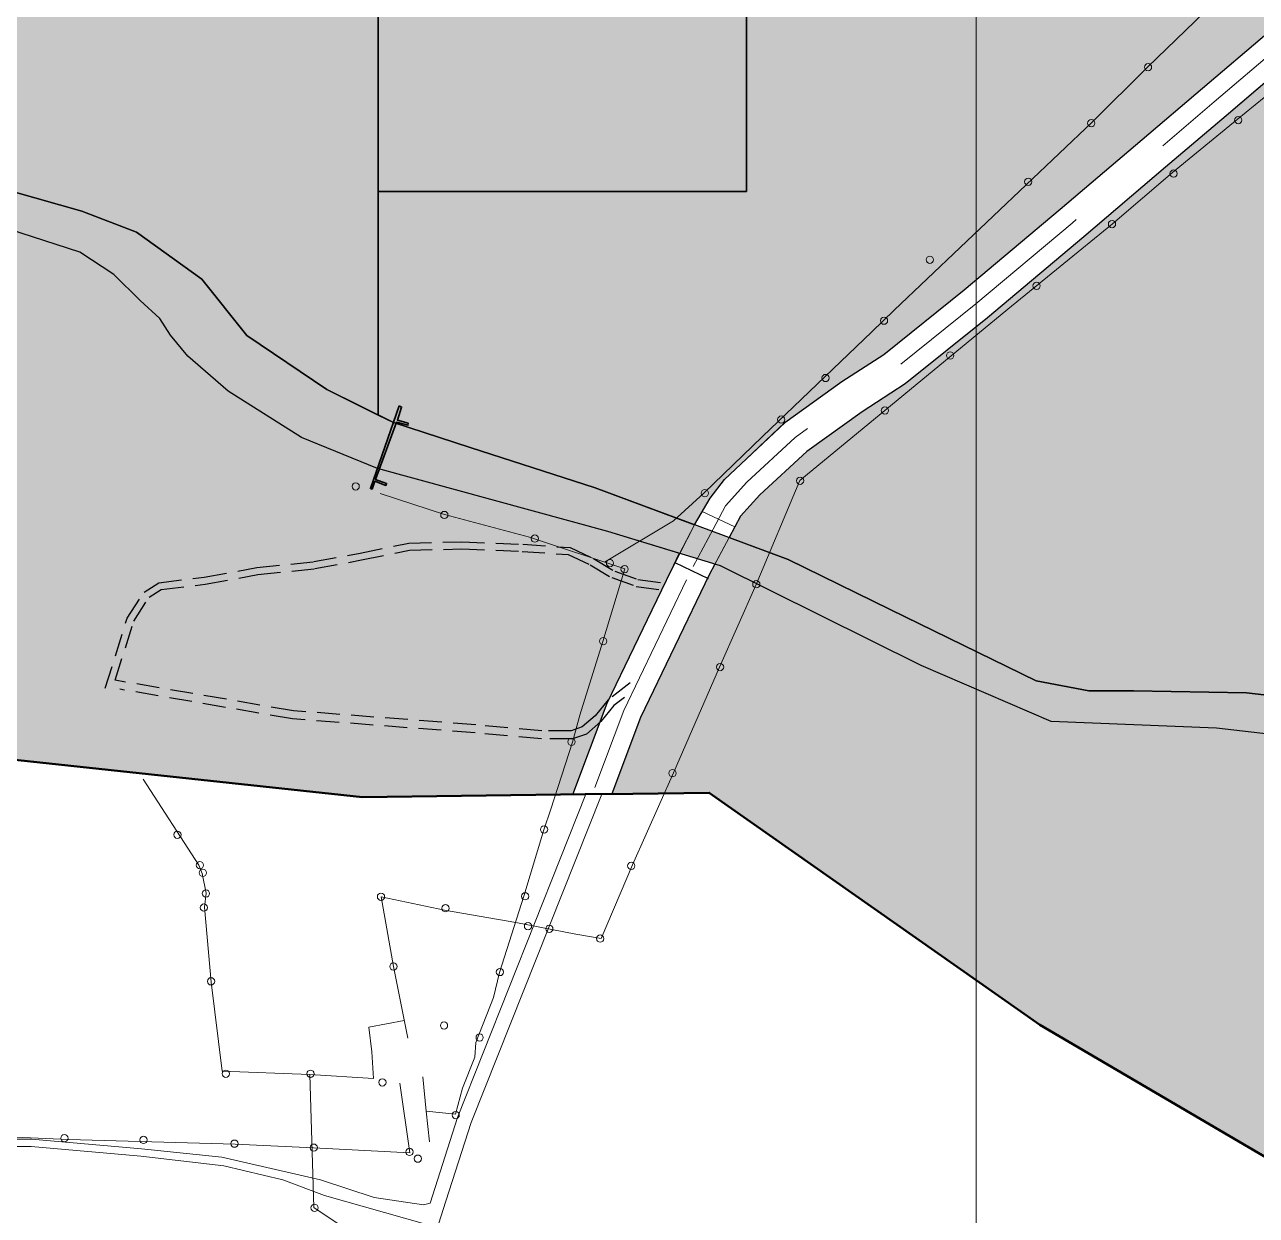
# Model space of a CAD drawing. Header units: feet. Extents: x 199174 to 214517, y 1645895 to 1656921.
# Drawn here: x 201977 to 202654, y 1653470 to 1654125 of the extents above; entities that cross this region are included whole.
import ezdxf

# ---------------------------------------------------------------- set-up
doc = ezdxf.new("R2010")
doc.units = ezdxf.units.FT
doc.header["$MEASUREMENT"] = 0
doc.linetypes.add('DASHED', pattern=[0.75, 0.5, -0.25])
doc.linetypes.add('DASHED2', pattern=[0.375, 0.25, -0.125])
for name, color, linetype, lineweight in [('11 KV POWER LINE', 254, 'Continuous', 9), ('EP', 254, 'Continuous', 9), ('Main boundry', 1, 'Continuous', 50), ('PLOT BOUNDARY', 1, 'Continuous', 50)]:
    doc.layers.add(name, color=color, linetype=linetype, lineweight=lineweight)
doc.layers.add('APSPCL LAND', color=7, linetype='Continuous', true_color=0xd7ecd5)
doc.layers.add('Plot 3 to 5', color=7, linetype='Continuous', true_color=0xffe8e0)
for name, color, linetype in [('B.T. ROAD', 251, 'Continuous'), ('C-ANNO-MATC', 7, 'DASHED'), ('CART TRACK', 30, 'Continuous'), ('check dam', 189, 'Continuous'), ('GRID', 7, 'Continuous'), ('ROAD', 7, 'Continuous'), ('STREAM', 141, 'Continuous')]:
    doc.layers.add(name, color=color, linetype=linetype)
doc.linetypes.add('ZIGZAG', pattern='A,0.0001,-0.2,[131,ltypeshp.shx,S=0.2,R=0,X=-0.2,Y=0],-0.4,[131,ltypeshp.shx,S=0.2,R=180,X=0.2,Y=0],-0.2', length=0.8001)

# ---------------------------------------------------------------- blocks, each defined once
blk = doc.blocks.new('road')
at = {"layer": 'C-ANNO-MATC', "lineweight": 9, "ltscale": 250}
blk.add_line((-3301.66, 1920.92), (-3290.61, 1941.59), dxfattribs=at)
at = {"layer": 'C-ANNO-MATC', "lineweight": 9, "ltscale": 250, "flags": 128}
for points in [[(-2531.18, 2607.34), (-2553.21, 2572.24), (-2566.64, 2554.45), (-2573.07, 2546.62), (-2601.56, 2522.59), (-2640.87, 2491.17), (-2710.3, 2433.26), (-2757.45, 2393.25), (-2784.64, 2369.33), (-2835.51, 2325.66), (-2854.85, 2308.66), (-2868.36, 2298.27), (-2905.57, 2268.1), (-2934.51, 2243.69), (-2952.98, 2228.56), (-2979.7, 2206.64), (-3014.93, 2176.59), (-3048.22, 2148.26), (-3093.19, 2109.98), (-3146.12, 2065.56), (-3190.79, 2029.56), (-3214.21, 2014.46), (-3245.47, 1992.03), (-3272.05, 1967.43), (-3283.73, 1954.46), (-3290.61, 1941.59)], [(-3355.67, 1799.37), (-3339.71, 1841.82), (-3301.66, 1920.92)]]:
    blk.add_lwpolyline(points, dxfattribs=at)
at = {"layer": 'ROAD', "lineweight": 9}
for p, q in [((-2986.11, 2214.32), (-3021.42, 2184.2)), ((-3008.45, 2168.97), (-2973.28, 2198.97)), ((-3021.42, 2184.2), (-3054.7, 2155.88)), ((-3041.74, 2140.65), (-3008.45, 2168.97)), ((-3054.7, 2155.88), (-3099.64, 2117.62)), ((-3086.73, 2102.35), (-3041.74, 2140.65)), ((-3099.64, 2117.62), (-3152.48, 2073.28)), ((-3139.77, 2057.83), (-3086.73, 2102.35)), ((-3152.48, 2073.28), (-3196.65, 2037.68)), ((-3184.93, 2021.44), (-3139.77, 2057.83)), ((-3196.65, 2037.68), (-3219.84, 2022.73)), ((-3219.84, 2022.73), (-3251.07, 2000.31)), ((-3208.58, 2006.19), (-3184.93, 2021.44)), ((-3239.13, 1984.27), (-3208.58, 2006.19)), ((-3251.07, 2000.31), (-3272.24, 1980.32)), ((-3272.24, 1980.32), (-3284.29, 1968.94)), ((-3264.92, 1960.4), (-3239.13, 1984.27)), ((-3284.29, 1968.94), (-3292.22, 1958.54)), ((-3292.22, 1958.54), (-3300.9, 1943.98)), ((-3275.49, 1948.67), (-3264.92, 1960.4)), ((-3281.79, 1936.88), (-3275.49, 1948.67)), ((-3300.85, 1943.96), (-3308.97, 1928.17)), ((-3300.9, 1943.98), (-3300.85, 1943.96)), ((-3292.74, 1916.39), (-3281.79, 1936.88)), ((-3309.23, 1928.25), (-3318.89, 1908.17)), ((-3308.97, 1928.17), (-3309.23, 1928.25)), ((-3330.51, 1837.89), (-3292.74, 1916.39)), ((-3318.89, 1908.17), (-3326.77, 1891.78)), ((-3326.77, 1891.78), (-3338.98, 1866.4)), ((-3338.98, 1866.4), (-3348.91, 1845.75)), ((-3348.91, 1845.75), (-3367.77, 1795.59)), ((-3346.3, 1795.85), (-3330.51, 1837.89)), ((-3367.77, 1795.59), (-3360.93, 1795.67)), ((-3360.93, 1795.67), (-3346.3, 1795.85))]:
    blk.add_line(p, q, dxfattribs=at)

msp = doc.modelspace()

# ---------------------------------------------------------------- hatches: boundary and pattern name
at = {"layer": 'APSPCL LAND'}
h = msp.add_hatch(color=256, dxfattribs=at)
h.dxf.hatch_style = 1
h.paths.add_polyline_path([(202373.69, 1654488.39), (202171.14, 1654488.39), (202171.14, 1654288.39), (202171.14, 1654033.44), (202373.69, 1654033.44)])
at = {"layer": 'Plot 3 to 5'}
h = msp.add_hatch(color=256, dxfattribs=at)
h.dxf.hatch_style = 1
h.paths.add_polyline_path([(202306.95, 1653772.44), (202319.16, 1653797.83), (202327.04, 1653814.21), (202332.37, 1653825.29), (202336.97, 1653834.22), (202297.33, 1653846.26), (202170.66, 1653880.91), (202128.9, 1653898.05), (202088.49, 1653923.43), (202066.35, 1653942.77), (202056.77, 1653954.42), (202050.98, 1653963.44), (202040.23, 1653973.39), (202025.6, 1653987.73), (202006.97, 1654000.03), (201967.9, 1654012.58), (201942.44, 1654017.33), (201885.39, 1654019.9), (201841.89, 1654025.05), (201794.52, 1654062.83), (201749.63, 1654077.58), (201683.33, 1654082.95), (201637.49, 1654086.66), (201604.99, 1654089.02), (201588.46, 1654083.88), (201559.87, 1654059.68), (201542.13, 1654050.75), (201482.88, 1654057.62), (201421.07, 1654069), (201319.94, 1654085.04), (201243.48, 1654097.82), (201177.48, 1654112.44), (201094.18, 1654172.81), (201029, 1654204.57), (200978.53, 1654202.77), (200929.7, 1654201.47), (200927.62, 1654191.53), (200941.93, 1654194.67), (200941.93, 1653499.91), (201159.12, 1653465.55), (201304.75, 1653499.38), (201411.69, 1653570.3), (201432.93, 1653583.67), (201589.6, 1653661.05), (201635.72, 1653682.47), (201670.15, 1653696.46), (201762.37, 1653744.14), (201800.48, 1653738.97), (202162.38, 1653700.22), (202278.17, 1653701.64), (202297.02, 1653751.8)])
h.paths.add_polyline_path([(201971.14, 1654488.39), (201971.14, 1654513.39), (200941.93, 1654513.39), (200941.93, 1654488.39), (200941.93, 1654289.92), (200949.65, 1654323.74), (200979.36, 1654407.43), (200984.99, 1654403.52), (200947.38, 1654284.64), (200968.3, 1654280.82), (201095.61, 1654259.63), (201157.71, 1654250.9), (201221.7, 1654237.1), (201273.7, 1654216.08), (201308.73, 1654196.23), (201329.95, 1654176.72), (201352.52, 1654161.59), (201383.54, 1654140.93), (201419.72, 1654122.72), (201451.62, 1654111.47), (201491.64, 1654098.77), (201524.69, 1654088.95), (201547.62, 1654085.2), (201561.14, 1654084.57), (201570.77, 1654089.36), (201579.1, 1654097.48), (201588.49, 1654104.15), (201599.33, 1654110.6), (201607.25, 1654109.56), (201617.76, 1654102.3), (201628.18, 1654097.1), (201652.78, 1654093.35), (201681.55, 1654091.47), (201710.11, 1654091.47), (201746.08, 1654093.52), (201797.15, 1654084.99), (201830.37, 1654073.9), (201861.22, 1654058.5), (201886.73, 1654047.59), (201920.92, 1654042.6), (201947.1, 1654037.73), (201947.1, 1654037.72), (201969.91, 1654033.34), (202008.07, 1654022.54), (202038.13, 1654011.08), (202074.05, 1653985.2), (202098.83, 1653954.08), (202142.91, 1653924.52), (202171.14, 1653910.38), (202171.14, 1654288.39), (201971.14, 1654288.39)])
h = msp.add_hatch(color=256, dxfattribs=at)
h.dxf.hatch_style = 1
h.paths.add_polyline_path([(202373.69, 1654488.39), (202373.69, 1654033.44), (202171.14, 1654033.44), (202171.14, 1653910.38), (202179.49, 1653906.2), (202221.73, 1653892.44), (202290.4, 1653870.25), (202345.04, 1653850.02), (202353.72, 1653864.59), (202361.64, 1653874.99), (202373.69, 1653886.37), (202394.86, 1653906.36), (202426.09, 1653928.77), (202449.28, 1653943.73), (202493.46, 1653979.33), (202546.29, 1654023.67), (202591.24, 1654061.93), (202624.52, 1654090.25), (202659.82, 1654120.36), (202686.62, 1654142.34), (202705.03, 1654157.43), (202733.99, 1654181.86), (202771.38, 1654212.17), (202784.73, 1654222.44), (202803.87, 1654239.26), (202854.73, 1654282.92), (202881.94, 1654306.86), (202929.19, 1654346.96), (202963.96, 1654375.96)])
h.paths.add_polyline_path([(203236.29, 1654488.39), (203110.87, 1654488.39), (203100.96, 1654472.61), (203087.15, 1654454.31), (203080.02, 1654445.62), (203050.72, 1654420.91), (203011.39, 1654389.48), (202942.07, 1654331.65), (202895.02, 1654291.73), (202867.85, 1654267.83), (202816.99, 1654224.16), (202797.44, 1654206.98), (202783.78, 1654196.47), (202746.74, 1654166.44), (202717.82, 1654142.05), (202699.3, 1654126.87), (202672.65, 1654105.02), (202637.49, 1654075.02), (202604.2, 1654046.7), (202559.2, 1654008.39), (202506.16, 1653963.88), (202461.01, 1653927.49), (202437.35, 1653912.23), (202406.81, 1653890.32), (202381.01, 1653866.44), (202370.45, 1653854.72), (202364.14, 1653842.93), (202396.55, 1653830.84), (202452.76, 1653803.45), (202532.93, 1653764.19), (202562.03, 1653758.67), (202586.57, 1653758.57), (202648.68, 1653757.56), (202745.34, 1653746.34), (202784.22, 1653739.79), (202816.66, 1653727.05), (202848.98, 1653709.4), (202893.36, 1653677.03), (202914.4, 1653672.85), (202937.43, 1653668.27), (202959.66, 1653663.85), (203042.06, 1653642.59), (203086.88, 1653630.68), (203132.79, 1653636.66), (203173.54, 1653628.81), (203218.27, 1653597.94), (203236.29, 1653584.73)])
h.paths.add_polyline_path([(203236.29, 1653545.81), (203181.97, 1653583.04), (203138.45, 1653602.07), (203104.37, 1653600.77), (202967.74, 1653635.18), (202884.59, 1653652.72), (202830.89, 1653694.1), (202767.08, 1653722.58), (202632.2, 1653738.09), (202541.33, 1653741.73), (202469.8, 1653772.57), (202359.35, 1653827.42), (202356.34, 1653828.33), (202353.19, 1653822.44), (202315.43, 1653743.93), (202299.63, 1653701.9), (202311.17, 1653702.04), (202353.21, 1653702.55), (202535.02, 1653574.96), (202676.36, 1653491.91), (202799.15, 1653297.1), (202972.32, 1653080.36), (203017.96, 1652985.73), (203049.91, 1652918.43), (203101.37, 1652789.25), (203147.23, 1652683.4), (203179.56, 1652683.35), (203236.29, 1652686.01)])
at = {"layer": 'STREAM'}
h = msp.add_hatch(color=256, dxfattribs=at)
h.dxf.hatch_style = 1
h.paths.add_polyline_path([(205779.11, 1653345.43), (205731.43, 1653440.75), (205695.23, 1653488.56), (205617.97, 1653520.08), (205608.45, 1653520.72), (205536.06, 1653525.55), (205507.27, 1653527), (205429.04, 1653493.7), (205318.51, 1653447.63), (205218.85, 1653410.84), (205142.71, 1653373.57), (205060.13, 1653348.68), (205059.57, 1653348.22), (205025.59, 1653362.23), (204986.24, 1653382.33), (204925.5, 1653423.02), (204808.55, 1653474.51), (204921.42, 1653416.12), (204982.18, 1653375.42), (205021.25, 1653355.46), (205036.76, 1653334.77), (204969.94, 1653289.88), (204932.96, 1653267.78), (204907.52, 1653236.77), (204879.57, 1653207.8), (204847.87, 1653182.93), (204636.02, 1653174.6), (204530.57, 1653181.14), (204486.75, 1653183.85), (204397.6, 1653192.36), (204364.76, 1653189.84), (204313.33, 1653203.98), (204278.51, 1653210.8), (204147.22, 1653231.7), (203926.96, 1653309.38), (203673.1, 1653425.24), (203525.46, 1653483.38), (203378.12, 1653543.63), (203332.21, 1653550.38), (203303.66, 1653554.58), (203249.04, 1653575.39), (203218.27, 1653597.94), (203173.54, 1653628.81), (203132.79, 1653636.66), (203086.88, 1653630.68), (203013.73, 1653650.12), (202959.66, 1653663.85), (202893.36, 1653677.03), (202848.98, 1653709.4), (202816.66, 1653727.05), (202784.22, 1653739.79), (202745.34, 1653746.34), (202648.68, 1653757.56), (202586.57, 1653758.57), (202562.03, 1653758.67), (202532.93, 1653764.19), (202452.76, 1653803.45), (202396.55, 1653830.84), (202354.64, 1653846.47), (202290.4, 1653870.25), (202221.73, 1653892.44), (202179.49, 1653906.2), (202142.91, 1653924.52), (202098.83, 1653954.08), (202074.05, 1653985.2), (202038.13, 1654011.08), (202008.07, 1654022.54), (201969.91, 1654033.34), (201945.21, 1654038.08), (201920.92, 1654042.6), (201886.73, 1654047.59), (201861.22, 1654058.5), (201830.37, 1654073.9), (201802.5, 1654083.2), (201797.15, 1654084.99), (201746.08, 1654093.52), (201710.11, 1654091.47), (201681.55, 1654091.47), (201652.78, 1654093.35), (201628.18, 1654097.1), (201617.76, 1654102.3), (201607.25, 1654109.56), (201599.33, 1654110.6), (201588.49, 1654104.15), (201579.1, 1654097.48), (201570.77, 1654089.36), (201561.14, 1654084.57), (201547.62, 1654085.2), (201524.69, 1654088.95), (201491.64, 1654098.77), (201451.62, 1654111.47), (201419.72, 1654122.72), (201383.54, 1654140.93), (201352.52, 1654161.59), (201329.95, 1654176.72), (201308.73, 1654196.23), (201273.7, 1654216.08), (201221.7, 1654237.1), (201157.71, 1654250.9), (201095.61, 1654259.63), (200968.3, 1654280.82), (200947.38, 1654284.64), (200946.74, 1654282.62), (200929.7, 1654201.47), (200978.53, 1654202.77), (201029, 1654204.57), (201094.18, 1654172.81), (201177.48, 1654112.44), (201243.48, 1654097.82), (201319.94, 1654085.04), (201421.07, 1654069), (201482.88, 1654057.62), (201542.13, 1654050.75), (201559.87, 1654059.68), (201588.46, 1654083.88), (201604.99, 1654089.02), (201637.49, 1654086.66), (201683.33, 1654082.95), (201749.63, 1654077.58), (201794.52, 1654062.83), (201802.5, 1654056.47), (201841.89, 1654025.05), (201885.39, 1654019.9), (201942.44, 1654017.33), (201967.9, 1654012.58), (202006.97, 1654000.03), (202025.6, 1653987.73), (202040.23, 1653973.39), (202050.98, 1653963.44), (202056.77, 1653954.42), (202066.35, 1653942.77), (202088.49, 1653923.43), (202128.9, 1653898.05), (202170.66, 1653880.91), (202297.33, 1653846.26), (202359.35, 1653827.42), (202469.8, 1653772.57), (202541.33, 1653741.73), (202632.2, 1653738.09), (202767.08, 1653722.58), (202830.89, 1653694.1), (202884.59, 1653652.72), (202967.74, 1653635.18), (203045.08, 1653613.82), (203104.37, 1653600.77), (203138.45, 1653602.07), (203181.97, 1653583.04), (203228.66, 1653548.38), (203297.43, 1653525.22), (203332.21, 1653521.92), (203368.89, 1653518.44), (203510.41, 1653459.67), (203653.14, 1653393.34), (203914.48, 1653279.06), (204141.01, 1653205.31), (204229.14, 1653167.07), (204280.4, 1653149.88), (204311.95, 1653138.89), (204238.71, 1653074.01), (204215.77, 1653041.58), (204205.76, 1653010.67), (204198.62, 1652919.03), (204167.1, 1652845.19), (204148.24, 1652838.33), (204113.36, 1652828.65), (204062.89, 1652828.65), (203971.73, 1652829.98), (203852.99, 1652809.94), (203753.6, 1652783.27), (203632.06, 1652710.85), (203587.54, 1652666.6), (203567.13, 1652641.77), (203542.99, 1652620.68), (203501.44, 1652595.25), (203451.24, 1652566.11), (203417.92, 1652557.59), (203368.74, 1652553.53), (203289.8, 1652545.33), (203241.02, 1652547.31), (203141.78, 1652559.75), (203032.41, 1652571.89), (202949.16, 1652547.73), (202888.87, 1652504.06), (202845.51, 1652432.35), (202812.14, 1652340.71), (202770.08, 1652283.56), (202720.74, 1652229.43), (202625.04, 1652184.57), (202607.89, 1652182.23), (202549.09, 1652218.21), (202463.62, 1652261.39), (202299.75, 1652366.44), (202203, 1652421.23), (202045.7, 1652502.29), (201946.84, 1652558.21), (201915.44, 1652578.7), (201887.64, 1652599.63), (201867.25, 1652629.26), (201829.75, 1652683.75), (201793.65, 1652722.54), (201748.15, 1652752.03), (201696.36, 1652765.53), (201673.07, 1652765.53), (201649.25, 1652761.79), (201628.01, 1652753.64), (201651.37, 1652755.83), (201673.69, 1652757.53), (201695.34, 1652757.53), (201744.89, 1652744.62), (201788.47, 1652716.37), (201823.49, 1652678.73), (201852.96, 1652624.22), (201872.87, 1652586.73), (201909.3, 1652561.67), (201941.09, 1652544.45), (202039.54, 1652488.16), (202196.18, 1652405.4), (202288.85, 1652349.95), (202445.74, 1652252.07), (202528.95, 1652194.51), (202604.99, 1652155.9), (202638.53, 1652162.18), (202728.32, 1652213.13), (202797.31, 1652269.46), (202830.56, 1652329.31), (202873.88, 1652397), (202942.1, 1652459.29), (203000.16, 1652492.25), (203075.09, 1652504.31), (203148.37, 1652501.62), (203236.11, 1652492.47), (203281.65, 1652477.81), (203374.23, 1652448.84), (203451.2, 1652468.44), (203498.02, 1652507.52), (203536.27, 1652540.12), (203565.39, 1652579.78), (203580.44, 1652601.51), (203597.46, 1652625.65), (203626.98, 1652646.12), (203667.76, 1652651.4), (203691.47, 1652656.27), (203731.95, 1652676.05), (203750.66, 1652680.02), (203796.55, 1652682.66), (203822.91, 1652685.69), (203861.74, 1652701.63), (203912.11, 1652729.47), (203953.64, 1652751.12), (203972.59, 1652767.11), (204001.03, 1652791.11), (204036.29, 1652802.04), (204064.42, 1652805.75), (204119.27, 1652813.7), (204142.35, 1652809.48), (204152.64, 1652806.83), (204140.3, 1652746.99), (204146.14, 1652719.46), (204149.23, 1652651.05), (204110.79, 1652524.83), (204074.49, 1652465.06), (204035.88, 1652436.7), (203944.23, 1652394.13), (203834.07, 1652364.37), (203706.99, 1652358.11), (203595.4, 1652361.54), (203561.89, 1652349.89), (203595.69, 1652352.23), (203706, 1652343.87), (203811.62, 1652346.91), (203957.27, 1652366.3), (204052.75, 1652407.62), (204095.91, 1652441.19), (204150.79, 1652510.36), (204168.01, 1652611.04), (204176.73, 1652677.26), (204184.55, 1652775.81), (204204.19, 1652832.62), (204205.09, 1652835.42), (204236.65, 1652906.22), (204236.96, 1652910.22), (204239.93, 1652934.21), (204246.04, 1652945.79), (204254.84, 1652974.37), (204282.92, 1653036.15), (204304.78, 1653056.82), (204327.72, 1653067.66), (204365.9, 1653063.44), (204432.06, 1653043.8), (204464.88, 1653051.64), (204492.3, 1653060.53), (204511.37, 1653063.2), (204530.57, 1653062.84), (204572.05, 1653062.06), (204635.85, 1653051.94), (204655.59, 1653037.79), (204694.86, 1653026.02), (204749.87, 1653026.6), (204779.83, 1653032.97), (204806.7, 1653049.21), (204816.56, 1653067.17), (204810.49, 1653085.21), (204799.28, 1653100.69), (204797.5, 1653112.27), (204810.4, 1653123.09), (204829.13, 1653122.74), (204859.24, 1653125.56), (204877.96, 1653134.65), (204895.43, 1653136.89), (204900.56, 1653142.02), (204912.91, 1653154.65), (204926.21, 1653162.73), (204944.93, 1653173.29), (204957.4, 1653203.38), (204989.33, 1653234.33), (205087.97, 1653271.78), (205154.33, 1653301.15), (205236.73, 1653320.24), (205310.63, 1653348.09), (205386.79, 1653375.2), (205451.79, 1653390.36), (205512.87, 1653400.15), (205563.39, 1653359.49), (205608.45, 1653333.62), (205608.45, 1653333.95), (205654.71, 1653292.38), (205697.36, 1653243.26), (205782.42, 1653194.14), (205846.81, 1653183.87), (205894.43, 1653160.17), (205937.24, 1653139.8), (206084.38, 1653081.68), (206182.54, 1653083.5), (206179.32, 1653088.29), (206163.6, 1653111.69), (206168.17, 1653133.04), (206179.85, 1653158.04), (206185.72, 1653167.44), (206212.12, 1653186.92), (206115.57, 1653186.92), (205995.23, 1653197.5), (205892.33, 1653223.15), (205863.9, 1653240.87), (205797.22, 1653309.25)])

# ---------------------------------------------------------------- linework, layer by layer
at = {"layer": '11 KV POWER LINE', "linetype": 'ZIGZAG', "ltscale": 15}
for points, elevation in [([(202802.63, 1654302.51), (202761.03, 1654262.77), (202721.84, 1654224.15), (202688.99, 1654193.39), (202656.29, 1654161.96), (202625.6, 1654132.07), (202594.32, 1654101.79), (202563.81, 1654071.59), (202455, 1653968.15), (202442.65, 1653956.22), (202382.52, 1653898.49)], 297.05), ([(202402.98, 1653874.3), (202517.38, 1653968.65), (202574.93, 1654015.54), (202608.07, 1654043.78), (202643.66, 1654072.93), (202688.14, 1654109.23), (202721.59, 1654136.37), (202762.77, 1654169.68), (202804.87, 1654203.21)], 299.94), ([(202295.58, 1653829.52), (202333.5, 1653852.2), (202350.13, 1653867.45), (202382.52, 1653898.49)], 293.82), ([(202402.98, 1653874.3), (202379.02, 1653817.15), (202358.84, 1653771.68)], 299.94), ([(202306.72, 1653825.84), (202254.36, 1653843.23), (202207.56, 1653855.63), (202172.1, 1653867.24)], 298.52), ([(202306.72, 1653825.84), (202294.58, 1653785.75), (202281.97, 1653745.22), (202277.92, 1653730.4), (202266.04, 1653693.49), (202262.24, 1653682.23), (202251.29, 1653645.59), (202237.91, 1653603.71), (202234.54, 1653589.86), (202224.8, 1653565.18), (202224.17, 1653557.13), (202217.53, 1653540.1), (202213.64, 1653525.82), (202197.45, 1653527.37), (202199.37, 1653510.56)], 298.52), ([(202293.71, 1653622.4), (202310.95, 1653662.95), (202333.5, 1653713.47), (202358.84, 1653771.68)], 299.75), ([(202133.44, 1653547.53), (202085.21, 1653549.39), (202079.24, 1653598.39), (202075.49, 1653639.57), (202076.51, 1653647.3), (202074.2, 1653658.22), (202072.4, 1653662.74), (202041.84, 1653710.05)], 301.49), ([(202187.42, 1653567.64), (202179.5, 1653607.04), (202172.67, 1653645.4), (202207.65, 1653638.03), (202246.73, 1653631.15), (202279.82, 1653624.81), (202293.71, 1653622.4), (202293.71, 1653622.4)], 299.75), ([(202185.47, 1653577.31), (202165.9, 1653573.57), (202167.62, 1653560.05), (202168.53, 1653545.37), (202133.44, 1653547.53), (202135.69, 1653474.33), (202188.1, 1653439.22), (202176.92, 1653400.03)], 301.49), ([(202197.42, 1653527.33), (202195.73, 1653546.2)], 300.35), ([(202183.03, 1653542.88), (202188.48, 1653504.44), (202135.57, 1653507.25), (202092.36, 1653509.22), (202000.67, 1653511.86), (201908.66, 1653515.91), (201838.08, 1653504.04)], 301.37)]:
    msp.add_lwpolyline(points, dxfattribs=dict(at, elevation=elevation))
at = {"layer": 'APSPCL LAND'}
msp.add_line((202334.24, 1653829.17), (202352.51, 1653820.52), dxfattribs=at)
at = {"layer": 'APSPCL LAND', "flags": 128}
msp.add_lwpolyline([(202373.69, 1654488.39), (202171.14, 1654488.39), (202171.14, 1654288.39), (202171.14, 1654033.44), (202373.69, 1654033.44)], close=True, dxfattribs=at)
at = {"layer": 'B.T. ROAD', "linetype": 'Continuous', "lineweight": 15}
for points in [[(202208.39, 1653477.79), (202222.21, 1653521.15), (202294.05, 1653701.83)], [(202199.68, 1653476.8), (202214.68, 1653523.84), (202285.4, 1653701.72)], [(201363.67, 1653491.54), (201408.23, 1653487.71), (201431.42, 1653485.1), (201501.95, 1653477.88), (201598.53, 1653463.32), (201640.52, 1653460.27), (201677.43, 1653467.34), (201723.09, 1653485.8), (201747.73, 1653486.18), (201791.86, 1653487.68), (201819.2, 1653491.6), (201832.68, 1653493.53), (201874.52, 1653506.96), (201942.33, 1653511.96), (201980.47, 1653511.96), (202040.95, 1653506.6), (202085.09, 1653502.07), (202139.34, 1653489.55), (202168.95, 1653479.92), (202195.94, 1653475.79), (202199.68, 1653476.8)], [(202196.56, 1653465.39), (202141.59, 1653480.92), (202118.66, 1653489.67), (202086.19, 1653497.24), (202040.57, 1653502.62), (201980.3, 1653507.96), (201942.48, 1653507.96), (201875.29, 1653503.01), (201833.58, 1653489.61), (201792.21, 1653483.69), (201747.83, 1653482.18), (201723.89, 1653481.81), (201678.57, 1653463.49)], [(202012.25, 1652557.49), (201954.41, 1652673.26), (202069.9, 1653043.33), (202208.39, 1653477.79)]]:
    msp.add_lwpolyline(points, dxfattribs=at)
at = {"layer": 'CART TRACK', "linetype": 'DASHED2', "lineweight": 30, "ltscale": 50}
for points in [[(202020.95, 1653760.05), (202033.05, 1653798.55), (202042.29, 1653813.01), (202050.45, 1653818.13), (202075.4, 1653821.17), (202104.31, 1653826.45), (202135.73, 1653829.74), (202161.1, 1653834.48), (202187.92, 1653839.91), (202217.11, 1653840.61), (202250.6, 1653839.26), (202276.63, 1653837.44), (202289.45, 1653831.42), (202301.29, 1653824.46), (202313.99, 1653819.91), (202330.58, 1653817.76)], [(202026.42, 1653764.46), (202036.62, 1653796.89), (202045.1, 1653810.18), (202051.79, 1653814.36), (202075.99, 1653817.32), (202104.86, 1653822.59), (202136.29, 1653825.88), (202161.85, 1653830.65), (202188.36, 1653836.02), (202217.08, 1653836.71), (202250.38, 1653835.37), (202275.64, 1653833.61), (202287.63, 1653827.96), (202299.63, 1653820.91), (202313.07, 1653816.1), (202329.08, 1653814.02)], [(202309.76, 1653763), (202297.65, 1653753.69), (202290.47, 1653744.86), (202283.36, 1653738.76), (202277.23, 1653736.61), (202261.08, 1653736.61), (202224.81, 1653739.91), (202124.55, 1653747.64), (202026.42, 1653764.46)], [(202306.56, 1653754.95), (202300.76, 1653750.5), (202293.65, 1653741.75), (202285.61, 1653734.85), (202277.99, 1653732.18), (202260.88, 1653732.18), (202224.44, 1653735.49), (202124.01, 1653743.23), (202029.06, 1653759.51)]]:
    msp.add_lwpolyline(points, dxfattribs=at)
at = {"layer": 'check dam', "color": 24, "lineweight": 35, "flags": 128}
msp.add_lwpolyline([(202182.72, 1653915.46), (202166.81, 1653869.88), (202167.72, 1653869.61), (202169.29, 1653873.93), (202175.35, 1653871.7), (202175.74, 1653872.79), (202169.62, 1653874.84), (202181.08, 1653906.38), (202187.46, 1653904.75), (202187.57, 1653905.9), (202181.67, 1653907.57), (202184.01, 1653914.75), (202182.72, 1653915.46)], dxfattribs=at)
at = {"layer": 'EP', "linetype": 'Continuous'}
for centre in [(202594.54, 1654101.73, 300.28), (202644.18, 1654072.66, 300.66), (202563.32, 1654070.98, 301.03), (202528.69, 1654038.76, 301.83), (202608.62, 1654043.21, 300.88), (202574.73, 1654015.45, 301.87), (202474.56, 1653995.82, 298.49), (202533.26, 1653981.5, 303.19), (202449.33, 1653962.29, 301.44), (202485.74, 1653943.12, 303.9), (202417.18, 1653930.77, 302.31), (202449.83, 1653912.87, 303.35), (202392.82, 1653907.88, 299.94), (202158.72, 1653871.12, 299.65), (202403.14, 1653874.25, 299.73), (202350.73, 1653867.39, 296.98), (202207.48, 1653855.4, 300.52), (202257.27, 1653842.4, 299.62), (202298.59, 1653828.93, 292.33), (202306.64, 1653825.6, 298.42), (202379.09, 1653817.26, 299.6), (202294.84, 1653786, 300.21), (202359.15, 1653771.72, 300.91), (202277.39, 1653730.56, 298.94), (202333.02, 1653713.37, 301.96), (202060.65, 1653679.48, 302.15), (202262.32, 1653682.32, 300.76), (202073.04, 1653662.75, 302.14), (202310.32, 1653662.39, 301.67), (202074.62, 1653658.53, 302.05), (202076.35, 1653647.18, 301.4), (202251.97, 1653645.6, 301.28), (202075.24, 1653639.37, 301.73), (202172.64, 1653645.37, 299.87), (202208.1, 1653639.01, 303.33), (202253.51, 1653629.14, 302.68), (202265.25, 1653627.75, 302.11), (202293.22, 1653622.33, 301.77), (202179.47, 1653607.01, 302.96), (202079.17, 1653598.82, 302.29), (202238.07, 1653603.94, 300.78), (202207.31, 1653574.5, 297.71), (202226.9, 1653567.92, 300.96), (202087.27, 1653547.98, 300.41), (202133.83, 1653547.99, 300.57), (202173.4, 1653543.22, 299.02), (202213.73, 1653525.24, 300.79), (201998.5, 1653512.51, 300.95), (202042.03, 1653511.56, 301.12), (202092.04, 1653509.51, 300.79), (202135.63, 1653507.32, 300.76), (202188.35, 1653504.95, 300.88), (202192.89, 1653501.26, 298.59), (202136.11, 1653474.19, 300.39)]:
    msp.add_circle(centre, 2, dxfattribs=at)
at = {"layer": 'GRID', "color": 254, "lineweight": 0}
msp.add_line((202500, 1656500), (202500, 1649164.62), dxfattribs=at)
at = {"layer": 'Main boundry', "lineweight": 50, "flags": 128}
msp.add_lwpolyline([(200633.1, 1653545.4), (200697.96, 1653536.47), (200786.47, 1653523.34), (200902.84, 1653506.09), (201159.12, 1653465.55), (201304.75, 1653499.38), (201411.69, 1653570.3), (201432.93, 1653583.67), (201589.6, 1653661.05), (201635.72, 1653682.47), (201670.15, 1653696.46), (201762.37, 1653744.14), (201800.48, 1653738.97), (202162.38, 1653700.22), (202285.01, 1653701.72), (202311.17, 1653702.04), (202353.21, 1653702.55), (202535.02, 1653574.96), (202676.36, 1653491.91)], dxfattribs=at)
at = {"layer": 'PLOT BOUNDARY', "lineweight": 30, "flags": 128}
for points in [[(202963.96, 1654375.96), (202373.69, 1654488.39), (202373.69, 1654033.44), (202171.14, 1654033.44), (202171.14, 1653910.38), (202179.49, 1653906.2), (202221.73, 1653892.44), (202290.4, 1653870.25), (202345.04, 1653850.02), (202353.72, 1653864.59), (202361.64, 1653874.99), (202373.69, 1653886.37), (202394.86, 1653906.36), (202426.09, 1653928.77), (202449.28, 1653943.73), (202493.46, 1653979.33), (202546.29, 1654023.67), (202591.24, 1654061.93), (202624.52, 1654090.25), (202659.82, 1654120.36)], [(201969.91, 1654033.34), (202008.07, 1654022.54), (202038.13, 1654011.08), (202074.05, 1653985.2), (202098.83, 1653954.08), (202142.91, 1653924.52), (202171.14, 1653910.38), (202171.14, 1654288.39), (201971.14, 1654288.39)], [(202672.65, 1654105.02), (202637.49, 1654075.02), (202604.2, 1654046.7), (202559.2, 1654008.39), (202506.16, 1653963.88), (202461.01, 1653927.49), (202437.35, 1653912.23), (202406.81, 1653890.32), (202381.01, 1653866.44), (202370.45, 1653854.72), (202364.14, 1653842.93), (202396.55, 1653830.84), (202452.76, 1653803.45), (202532.93, 1653764.19), (202562.03, 1653758.67), (202586.57, 1653758.57), (202648.68, 1653757.56), (202745.34, 1653746.34)], [(201800.48, 1653738.97), (202162.38, 1653700.22), (202278.17, 1653701.64), (202297.02, 1653751.8), (202306.95, 1653772.44), (202319.16, 1653797.83), (202327.04, 1653814.21), (202332.37, 1653825.29), (202336.97, 1653834.22), (202297.33, 1653846.26), (202170.66, 1653880.91), (202128.9, 1653898.05), (202088.49, 1653923.43), (202066.35, 1653942.77), (202056.77, 1653954.42), (202050.98, 1653963.44), (202040.23, 1653973.39), (202025.6, 1653987.73), (202006.97, 1654000.03), (201967.9, 1654012.58)], [(202767.08, 1653722.58), (202632.2, 1653738.09), (202541.33, 1653741.73), (202469.8, 1653772.57), (202359.35, 1653827.42), (202356.34, 1653828.33), (202353.19, 1653822.44), (202315.43, 1653743.93), (202299.63, 1653701.9), (202311.17, 1653702.04), (202353.21, 1653702.55), (202535.02, 1653574.96), (202676.36, 1653491.91)]]:
    msp.add_lwpolyline(points, dxfattribs=at)
at = {"layer": 'ROAD', "lineweight": 9, "flags": 128}
msp.add_lwpolyline([(202349.38, 1653857.31), (202367.29, 1653848.82), (202352.31, 1653820.61), (202334.24, 1653829.17), (202345.09, 1653850.01), (202349.38, 1653857.31)], dxfattribs=at)
at = {"layer": 'STREAM', "color": 5, "linetype": 'Continuous'}
for points in [[(202745.34, 1653746.34), (202648.68, 1653757.56), (202586.57, 1653758.57), (202562.03, 1653758.67), (202532.93, 1653764.19), (202452.76, 1653803.45), (202396.55, 1653830.84), (202354.64, 1653846.47), (202290.4, 1653870.25), (202221.73, 1653892.44), (202179.49, 1653906.2), (202142.91, 1653924.52), (202098.83, 1653954.08), (202074.05, 1653985.2), (202038.13, 1654011.08), (202008.07, 1654022.54), (201969.91, 1654033.34)], [(202767.08, 1653722.58), (202632.2, 1653738.09), (202541.33, 1653741.73), (202469.8, 1653772.57), (202359.35, 1653827.42), (202297.33, 1653846.26), (202170.66, 1653880.91), (202128.9, 1653898.05), (202088.49, 1653923.43), (202066.35, 1653942.77), (202056.77, 1653954.42), (202050.98, 1653963.44), (202040.23, 1653973.39), (202025.6, 1653987.73), (202006.97, 1654000.03), (201967.9, 1654012.58)]]:
    msp.add_lwpolyline(points, dxfattribs=at)

# ---------------------------------------------------------------- block references
at = {"layer": 'ROAD', "lineweight": 9}
msp.add_blockref('road', (205645.94, 1651906.05), dxfattribs=at)

doc.saveas('drawing.dxf')
